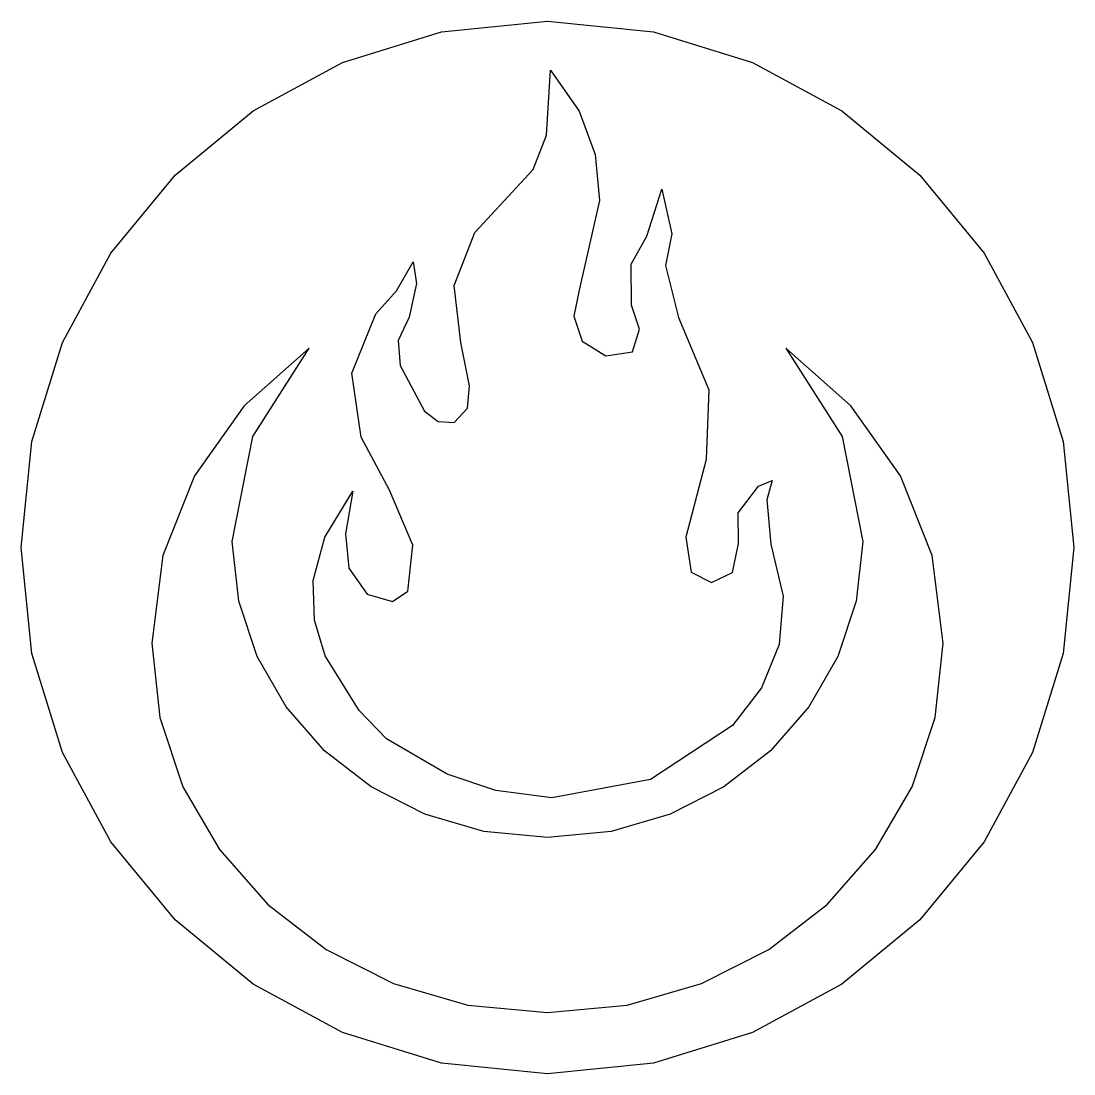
# Model space of a CAD drawing. Extents: x -23 to 235, y 23 to 282.
import ezdxf

# ---------------------------------------------------------------- set-up
doc = ezdxf.new("R2010")
doc.units = 0
doc.layers.add('Layer_1', color=7, linetype='CONTINUOUS')

msp = doc.modelspace()

# ---------------------------------------------------------------- linework, layer by layer
at = {"layer": 'Layer_1', "color": 7}
for points in [[(-23.424743, 152.702384), (-20.798682, 178.752336), (-13.26702, 203.015379), (-1.349533, 224.971726), (14.434, 244.101592), (33.563801, 259.88519), (55.520092, 271.802733), (79.783095, 279.334436), (105.833032, 281.960512), (131.8831, 279.334436), (156.146231, 271.802733), (178.102641, 259.88519), (197.232549, 244.101592), (213.016172, 224.971726), (224.933729, 203.015379), (232.465436, 178.752336), (235.091512, 152.702384)], [(28.43306, 154.178089), (33.458776, 179.956001), (47.287974, 201.665152), (31.366677, 187.520951), (19.198264, 170.337648), (11.425704, 150.714687), (8.691969, 129.251517)], [(202.974518, 129.251446), (200.240783, 150.714672), (192.468223, 170.337754), (180.29981, 187.521178), (164.378514, 201.665434), (178.207446, 179.956239), (183.233427, 154.178018), (181.66094, 139.538116), (177.150971, 125.902378), (170.014755, 113.562942), (160.563531, 102.811943), (149.108534, 93.941521), (135.961002, 87.243811), (121.432171, 83.010951), (105.833279, 81.535078), (90.234488, 83.010951), (75.705705, 87.243811), (62.558179, 93.941521), (51.103159, 102.811943), (41.651896, 113.562942), (34.515637, 125.902378), (30.005632, 139.538116), (28.433131, 154.178018)], [(235.091407, 152.702384), (232.465331, 126.652331), (224.933628, 102.389241), (213.016085, 80.432887), (197.232487, 61.303044), (178.102621, 45.519485), (156.146274, 33.601985), (131.883231, 26.070318), (105.833279, 23.444256), (79.783226, 26.070318), (55.520135, 33.601985), (33.563782, 45.519485), (14.433939, 61.303044), (-1.34962, 80.432887), (-13.26712, 102.389241), (-20.798788, 126.652331), (-23.424849, 152.702384)], [(8.691969, 129.251446), (10.665529, 110.963296), (16.325793, 93.929622), (25.282137, 78.515338), (37.143937, 65.085359), (51.520568, 54.004599), (68.021407, 45.637972), (86.255828, 40.350392), (105.833208, 38.506773), (125.410589, 40.350392), (143.64501, 45.637972), (160.145849, 54.004599), (174.52248, 65.085359), (186.38428, 78.515338), (195.340624, 93.929622), (201.000888, 110.963296), (202.974448, 129.251446)]]:
    msp.add_lwpolyline(points, dxfattribs=at)
msp.add_lwpolyline([(58.022648, 166.559424), (56.26921, 156.030198), (57.050949, 147.598573), (61.58147, 141.259967), (67.801665, 139.442356), (71.552337, 141.94559), (72.746181, 153.298155), (67.076205, 166.796711), (60.088868, 179.756841), (57.797135, 195.487863), (63.702723, 210.077737), (68.762527, 215.682538), (72.832259, 222.842295), (73.659214, 217.541677), (71.867059, 209.226132), (69.199458, 203.534933), (69.627053, 197.382235), (75.632256, 186.216202), (78.957187, 183.61451), (82.916059, 183.407032), (86.175373, 186.920434), (86.708155, 192.429853), (84.533898, 203.04864), (82.880561, 217.049067), (87.9823, 230.026615), (102.281971, 245.495655), (105.547095, 253.918291), (106.540175, 269.866866), (113.62995, 259.865969), (117.561675, 249.218817), (118.562709, 237.926279), (113.597142, 215.858001), (112.327142, 209.464962), (114.346442, 203.352382), (120.179578, 199.736145), (126.734233, 200.708312), (128.422186, 206.270912), (126.474236, 212.178529), (126.342826, 222.238252), (130.237316, 229.145728), (133.885744, 240.660748), (136.384822, 229.699237), (134.77739, 221.978034), (138.003366, 209.210962), (145.473259, 191.413236), (144.775994, 174.296546), (139.785599, 155.241255), (141.117688, 146.619366), (146.112139, 144.114821), (151.237824, 146.554808), (152.695678, 153.666058), (152.684566, 161.177094), (157.678929, 167.720857), (161.033404, 169.185149), (159.655939, 164.441347), (160.706027, 153.510527), (163.683687, 140.756908), (162.709832, 128.915655), (158.374157, 118.240222), (151.266355, 108.984064), (131.09315, 95.743388), (106.907769, 91.221262), (93.170989, 93.062994), (81.204734, 97.041302), (66.299873, 105.704553), (59.583508, 112.641427), (51.213993, 126.132723), (48.636425, 134.850409), (48.318112, 144.623653), (51.149904, 155.258108), (58.022648, 166.559424)], close=True, dxfattribs=at)

doc.saveas('drawing.dxf')
